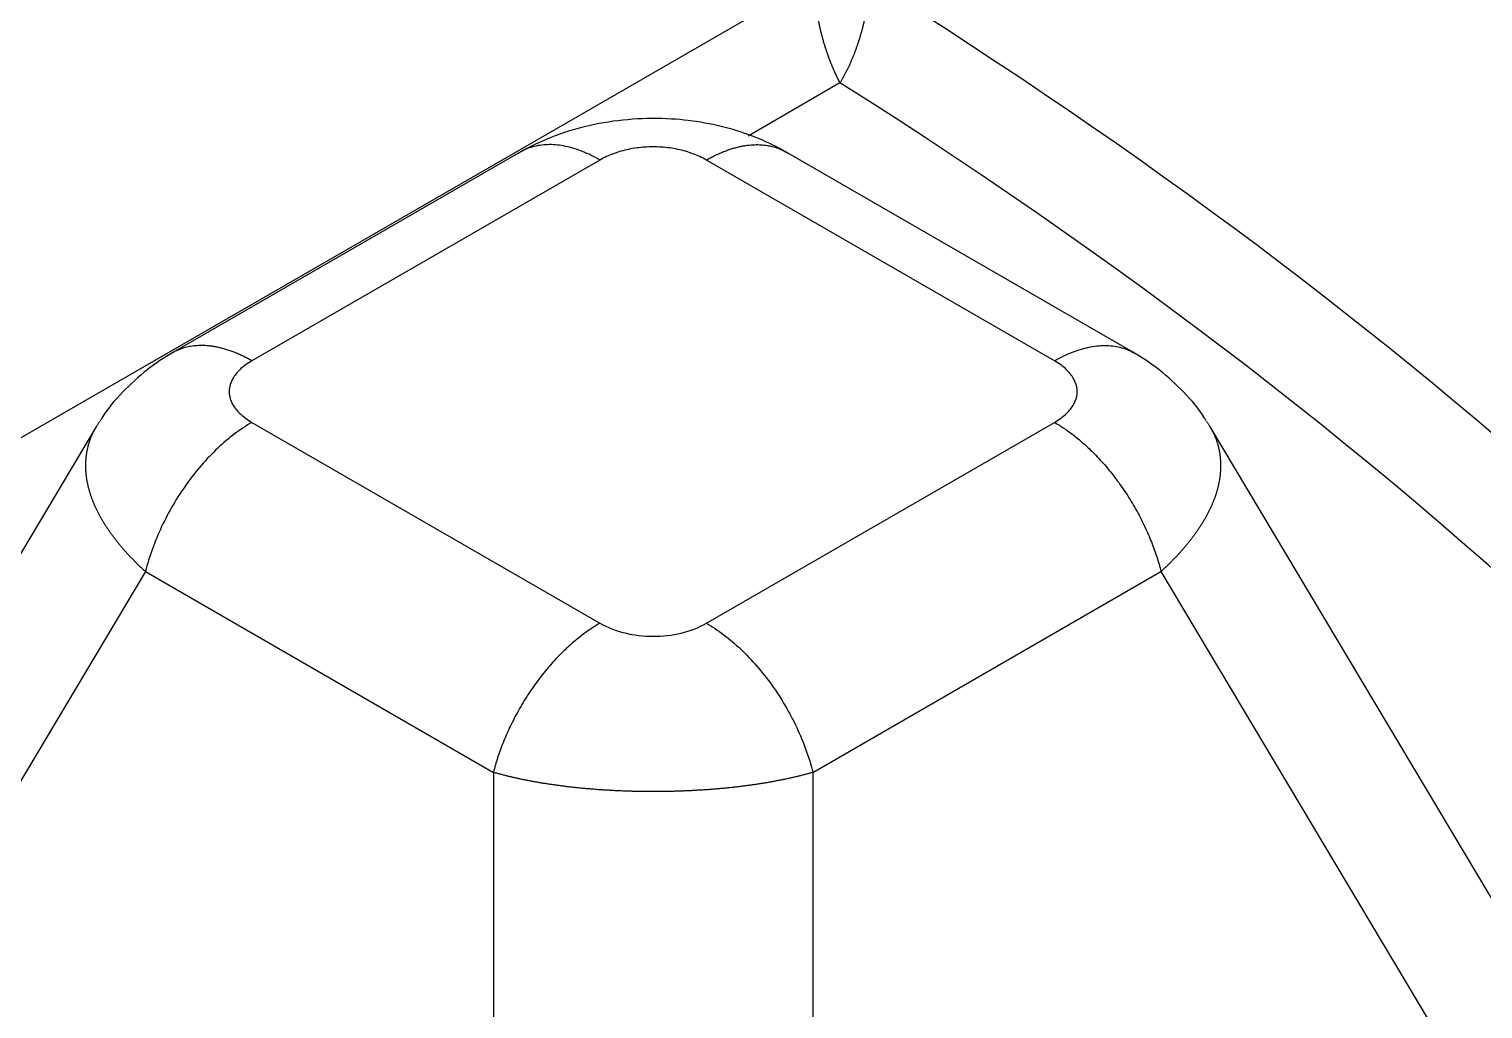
# Model space of a CAD drawing. Header units: millimetres. Extents: x -1286 to 291, y 5350 to 5880.
# Drawn here: x -713.02 to -694.67, y 5627.67 to 5640.04 of the extents above; entities that cross this region are included whole.
import ezdxf

# ---------------------------------------------------------------- set-up
doc = ezdxf.new("R2010")
doc.units = ezdxf.units.MM
doc.layers.add('粗实线层', color=7, linetype='Continuous', lineweight=35)

msp = doc.modelspace()

# ---------------------------------------------------------------- linework, layer by layer
at = {"layer": '粗实线层', "lineweight": 25}
for p, q in [((-753.658, 5611.481, 2078.952), (-703.118, 5640.661, 2078.952)), ((-703.943, 5638.698, 2078.952), (-702.783, 5639.368, 2078.952)), ((-706.747, 5638.531, 2078.952), (-711.28, 5635.914, 2078.952)), ((-705.812, 5638.391, 2078.952), (-710.204, 5635.855, 2078.952)), ((-700.076, 5635.855, 2078.952), (-704.468, 5638.391, 2078.952)), ((-699.001, 5635.914, 2078.952), (-703.534, 5638.531, 2078.952)), ((-710.204, 5635.079, 2078.952), (-705.812, 5632.544, 2078.952)), ((-704.468, 5632.544, 2078.952), (-700.076, 5635.079, 2078.952)), ((-712.164, 5635.033, 2078.952), (-716.407, 5627.918, 2078.952)), ((-693.872, 5627.917, 2078.952), (-698.117, 5635.033, 2078.952)), ((-711.548, 5633.197, 2078.952), (-715.611, 5626.384, 2078.952)), ((-711.548, 5633.197, 2078.952), (-707.156, 5630.661, 2078.952)), ((-703.125, 5630.661, 2078.952), (-698.732, 5633.197, 2078.952)), ((-698.732, 5633.197, 2078.952), (-694.669, 5626.384, 2078.952)), ((-707.156, 5630.661, 2078.952), (-707.156, 5621.502, 2078.952)), ((-703.125, 5630.661, 2078.952), (-703.124, 5621.502, 2078.952))]:
    msp.add_line(p, q, dxfattribs=at)
for centre, major_axis, start_param, end_param in [((-768.103, 5619.466, 2078.952), (101.531, 0), 5.605815, 8.437063), ((-768.103, 5617.393, 2078.952), (-100.022, 0), 3.458305, 5.293002), ((-768.103, 5617.004, 2078.952), (-99.521, 0), 2.999437, 4.219882), ((-763.839, 5617.004, 2078.952), (-86.224, 0), 2.357601, 3.925584), ((-763.839, 5616.564, 2078.952), (-85.581, 0), 3.253022, 3.911231), ((-763.839, 5607.835, 2078.952), (83.696, 0), 0.0297, 0.746583), ((-763.839, 5607.157, 2078.952), (82.706, 0), 6.202093, 7.023547)]:
    msp.add_ellipse(centre, major_axis=major_axis, ratio=0.57735, start_param=start_param, end_param=end_param, dxfattribs=at)
msp.add_ellipse((-763.839, 5617.004, 2078.952), major_axis=(-86.564, 0), ratio=0.57735, dxfattribs=at)
for points, knots in [([(-681.13, 5632.515, 2078.952), (-681.332, 5632.889, 2078.952), (-681.995, 5634.054, 2078.952), (-683.298, 5635.973, 2078.952), (-685.046, 5638.261, 2078.952), (-686.996, 5640.494, 2078.952), (-689.131, 5642.669, 2078.952), (-691.449, 5644.779, 2078.952), (-693.944, 5646.82, 2078.952), (-696.61, 5648.786, 2078.952), (-699.439, 5650.673, 2078.952), (-702.425, 5652.476, 2078.952), (-705.561, 5654.191, 2078.952), (-708.838, 5655.813, 2078.952), (-712.249, 5657.339, 2078.952), (-715.786, 5658.765, 2078.952), (-719.439, 5660.088, 2078.952), (-723.199, 5661.305, 2078.952), (-727.059, 5662.412, 2078.952), (-731.007, 5663.408, 2078.952), (-735.035, 5664.289, 2078.952), (-739.133, 5665.054, 2078.952), (-743.291, 5665.701, 2078.952), (-747.499, 5666.228, 2078.952), (-751.747, 5666.635, 2078.952), (-756.023, 5666.919, 2078.952), (-760.319, 5667.081, 2078.952), (-764.623, 5667.12, 2078.952), (-768.925, 5667.036, 2078.952), (-773.215, 5666.83, 2078.952), (-777.483, 5666.501, 2078.952), (-781.717, 5666.05, 2078.952), (-785.907, 5665.479, 2078.952), (-790.045, 5664.789, 2078.952), (-794.118, 5663.982, 2078.952), (-798.118, 5663.058, 2078.952), (-802.035, 5662.022, 2078.952), (-805.86, 5660.875, 2078.952), (-809.582, 5659.619, 2078.952), (-813.194, 5658.258, 2078.952), (-816.685, 5656.795, 2078.952), (-820.049, 5655.233, 2078.952), (-822.936, 5653.751, 2078.952), (-824.679, 5652.779, 2078.952), (-825.376, 5652.376, 2078.952)], [0, 0, 0, 0, 0.01138, 0.035611, 0.059864, 0.084135, 0.108421, 0.132719, 0.157024, 0.181336, 0.20565, 0.229966, 0.254282, 0.278597, 0.302911, 0.327222, 0.351532, 0.375839, 0.400144, 0.424446, 0.448747, 0.473047, 0.497345, 0.521641, 0.545937, 0.570232, 0.594526, 0.61882, 0.643114, 0.667408, 0.691703, 0.715998, 0.740295, 0.764592, 0.788891, 0.813192, 0.837495, 0.8618, 0.886107, 0.910417, 0.934729, 0.959044, 0.983362, 1, 1, 1, 1]), ([(-702.783, 5639.368, 2078.952), (-702.785, 5639.371, 2078.952), (-702.789, 5639.378, 2078.952), (-702.795, 5639.389, 2078.952), (-702.8, 5639.4, 2078.952), (-702.806, 5639.411, 2078.952), (-702.811, 5639.422, 2078.952), (-702.817, 5639.433, 2078.952), (-702.822, 5639.444, 2078.952), (-702.828, 5639.456, 2078.952), (-702.834, 5639.468, 2078.952), (-702.839, 5639.479, 2078.952), (-702.845, 5639.491, 2078.952), (-702.85, 5639.503, 2078.952), (-702.855, 5639.516, 2078.952), (-702.861, 5639.528, 2078.952), (-702.866, 5639.54, 2078.952), (-702.871, 5639.553, 2078.952), (-702.877, 5639.565, 2078.952), (-702.882, 5639.578, 2078.952), (-702.887, 5639.591, 2078.952), (-702.892, 5639.603, 2078.952), (-702.898, 5639.616, 2078.952), (-702.903, 5639.629, 2078.952), (-702.908, 5639.642, 2078.952), (-702.913, 5639.655, 2078.952), (-702.918, 5639.669, 2078.952), (-702.922, 5639.682, 2078.952), (-702.927, 5639.695, 2078.952), (-702.932, 5639.708, 2078.952), (-702.937, 5639.722, 2078.952), (-702.941, 5639.735, 2078.952), (-702.946, 5639.749, 2078.952), (-702.951, 5639.762, 2078.952), (-702.955, 5639.776, 2078.952), (-702.959, 5639.789, 2078.952), (-702.964, 5639.803, 2078.952), (-702.968, 5639.816, 2078.952), (-702.972, 5639.83, 2078.952), (-702.976, 5639.844, 2078.952), (-702.981, 5639.857, 2078.952), (-702.985, 5639.871, 2078.952), (-702.989, 5639.885, 2078.952), (-702.992, 5639.898, 2078.952), (-702.996, 5639.912, 2078.952), (-703, 5639.925, 2078.952), (-703.004, 5639.939, 2078.952), (-703.007, 5639.953, 2078.952), (-703.011, 5639.966, 2078.952), (-703.014, 5639.98, 2078.952), (-703.018, 5639.993, 2078.952), (-703.021, 5640.007, 2078.952), (-703.025, 5640.02, 2078.952), (-703.028, 5640.034, 2078.952), (-703.031, 5640.047, 2078.952), (-703.034, 5640.06, 2078.952), (-703.037, 5640.074, 2078.952), (-703.04, 5640.087, 2078.952), (-703.043, 5640.1, 2078.952), (-703.046, 5640.113, 2078.952), (-703.048, 5640.126, 2078.952), (-703.051, 5640.14, 2078.952), (-703.054, 5640.153, 2078.952), (-703.056, 5640.165, 2078.952), (-703.059, 5640.178, 2078.952), (-703.061, 5640.191, 2078.952), (-703.064, 5640.204, 2078.952), (-703.066, 5640.217, 2078.952), (-703.068, 5640.229, 2078.952), (-703.07, 5640.242, 2078.952), (-703.073, 5640.254, 2078.952), (-703.075, 5640.267, 2078.952), (-703.077, 5640.279, 2078.952), (-703.079, 5640.291, 2078.952), (-703.081, 5640.304, 2078.952), (-703.082, 5640.316, 2078.952), (-703.084, 5640.328, 2078.952), (-703.086, 5640.34, 2078.952), (-703.088, 5640.351, 2078.952), (-703.089, 5640.363, 2078.952), (-703.091, 5640.375, 2078.952), (-703.092, 5640.386, 2078.952), (-703.094, 5640.398, 2078.952), (-703.095, 5640.409, 2078.952), (-703.097, 5640.421, 2078.952), (-703.098, 5640.432, 2078.952), (-703.099, 5640.443, 2078.952), (-703.101, 5640.454, 2078.952), (-703.102, 5640.465, 2078.952), (-703.103, 5640.476, 2078.952), (-703.104, 5640.486, 2078.952), (-703.105, 5640.497, 2078.952), (-703.106, 5640.507, 2078.952), (-703.107, 5640.518, 2078.952), (-703.108, 5640.528, 2078.952), (-703.109, 5640.538, 2078.952), (-703.11, 5640.548, 2078.952), (-703.111, 5640.558, 2078.952), (-703.112, 5640.568, 2078.952), (-703.112, 5640.578, 2078.952), (-703.113, 5640.587, 2078.952), (-703.114, 5640.597, 2078.952), (-703.115, 5640.606, 2078.952), (-703.115, 5640.616, 2078.952), (-703.116, 5640.625, 2078.952), (-703.117, 5640.634, 2078.952), (-703.117, 5640.643, 2078.952), (-703.118, 5640.652, 2078.952), (-703.118, 5640.658, 2078.952), (-703.118, 5640.661, 2078.952)], [0, 0, 0, 0, 0.012512, 0.024961, 0.037348, 0.049673, 0.061936, 0.074137, 0.086276, 0.098353, 0.110368, 0.122322, 0.134213, 0.146043, 0.157811, 0.169517, 0.181162, 0.192746, 0.204268, 0.215728, 0.227127, 0.238465, 0.249741, 0.260956, 0.27211, 0.283203, 0.294235, 0.305206, 0.316116, 0.326966, 0.337754, 0.348482, 0.359149, 0.369755, 0.380301, 0.390787, 0.401212, 0.411577, 0.421882, 0.432126, 0.442311, 0.452435, 0.4625, 0.472504, 0.482449, 0.492335, 0.50216, 0.511927, 0.521633, 0.531281, 0.540869, 0.550398, 0.559869, 0.56928, 0.578632, 0.587926, 0.597161, 0.606337, 0.615455, 0.624515, 0.633516, 0.64246, 0.651345, 0.660173, 0.668942, 0.677654, 0.686309, 0.694906, 0.703447, 0.71193, 0.720356, 0.728725, 0.737037, 0.745293, 0.753493, 0.761636, 0.769723, 0.777754, 0.78573, 0.793649, 0.801514, 0.809323, 0.817077, 0.824776, 0.83242, 0.84001, 0.847545, 0.855026, 0.862453, 0.869826, 0.877146, 0.884412, 0.891626, 0.898786, 0.905893, 0.912948, 0.919951, 0.926902, 0.9338, 0.940648, 0.947444, 0.954189, 0.960883, 0.967527, 0.974121, 0.980665, 0.987159, 0.993604, 1, 1, 1, 1]), ([(-702.405, 5640.653, 2078.952), (-702.405, 5640.648, 2078.952), (-702.406, 5640.64, 2078.952), (-702.407, 5640.627, 2078.952), (-702.408, 5640.614, 2078.952), (-702.409, 5640.601, 2078.952), (-702.41, 5640.587, 2078.952), (-702.412, 5640.574, 2078.952), (-702.413, 5640.56, 2078.952), (-702.414, 5640.546, 2078.952), (-702.416, 5640.531, 2078.952), (-702.417, 5640.517, 2078.952), (-702.419, 5640.502, 2078.952), (-702.42, 5640.487, 2078.952), (-702.422, 5640.472, 2078.952), (-702.424, 5640.456, 2078.952), (-702.426, 5640.441, 2078.952), (-702.428, 5640.425, 2078.952), (-702.43, 5640.409, 2078.952), (-702.433, 5640.393, 2078.952), (-702.435, 5640.376, 2078.952), (-702.438, 5640.36, 2078.952), (-702.44, 5640.343, 2078.952), (-702.443, 5640.326, 2078.952), (-702.446, 5640.309, 2078.952), (-702.449, 5640.292, 2078.952), (-702.452, 5640.275, 2078.952), (-702.455, 5640.257, 2078.952), (-702.459, 5640.239, 2078.952), (-702.462, 5640.221, 2078.952), (-702.466, 5640.203, 2078.952), (-702.47, 5640.185, 2078.952), (-702.474, 5640.167, 2078.952), (-702.478, 5640.149, 2078.952), (-702.482, 5640.13, 2078.952), (-702.486, 5640.112, 2078.952), (-702.491, 5640.093, 2078.952), (-702.496, 5640.074, 2078.952), (-702.5, 5640.055, 2078.952), (-702.505, 5640.036, 2078.952), (-702.51, 5640.017, 2078.952), (-702.516, 5639.998, 2078.952), (-702.521, 5639.979, 2078.952), (-702.527, 5639.96, 2078.952), (-702.532, 5639.941, 2078.952), (-702.538, 5639.921, 2078.952), (-702.544, 5639.902, 2078.952), (-702.551, 5639.883, 2078.952), (-702.557, 5639.864, 2078.952), (-702.563, 5639.844, 2078.952), (-702.57, 5639.825, 2078.952), (-702.577, 5639.806, 2078.952), (-702.584, 5639.787, 2078.952), (-702.591, 5639.768, 2078.952), (-702.598, 5639.748, 2078.952), (-702.605, 5639.729, 2078.952), (-702.613, 5639.71, 2078.952), (-702.62, 5639.692, 2078.952), (-702.628, 5639.673, 2078.952), (-702.636, 5639.654, 2078.952), (-702.644, 5639.636, 2078.952), (-702.652, 5639.617, 2078.952), (-702.66, 5639.599, 2078.952), (-702.669, 5639.581, 2078.952), (-702.677, 5639.563, 2078.952), (-702.685, 5639.546, 2078.952), (-702.694, 5639.528, 2078.952), (-702.703, 5639.511, 2078.952), (-702.711, 5639.494, 2078.952), (-702.72, 5639.477, 2078.952), (-702.729, 5639.461, 2078.952), (-702.738, 5639.445, 2078.952), (-702.747, 5639.429, 2078.952), (-702.756, 5639.413, 2078.952), (-702.765, 5639.397, 2078.952), (-702.774, 5639.382, 2078.952), (-702.78, 5639.373, 2078.952), (-702.783, 5639.368, 2078.952)], [0, 0, 0, 0, 0.009193, 0.018484, 0.027875, 0.037366, 0.046959, 0.056653, 0.066451, 0.076352, 0.086357, 0.096467, 0.106682, 0.117005, 0.127434, 0.13797, 0.148615, 0.159369, 0.170232, 0.181205, 0.192288, 0.203483, 0.214788, 0.226206, 0.237736, 0.249379, 0.261135, 0.273005, 0.284989, 0.297088, 0.309301, 0.32163, 0.334074, 0.346634, 0.359311, 0.372104, 0.385015, 0.398042, 0.411188, 0.424451, 0.437832, 0.451331, 0.46495, 0.478687, 0.492543, 0.506519, 0.520615, 0.53483, 0.549166, 0.563621, 0.578198, 0.592895, 0.607712, 0.622651, 0.637711, 0.652893, 0.668196, 0.683621, 0.699168, 0.714837, 0.730628, 0.746541, 0.762577, 0.778735, 0.795016, 0.81142, 0.827947, 0.844597, 0.86137, 0.878266, 0.895286, 0.912429, 0.929696, 0.947086, 0.9646, 0.982238, 1, 1, 1, 1]), ([(-703.437, 5638.475, 2078.952), (-703.64, 5638.594, 2078.952), (-704.098, 5638.796, 2078.952), (-704.944, 5638.949, 2078.952), (-705.75, 5638.89, 2078.952), (-706.396, 5638.704, 2078.952), (-706.698, 5638.561, 2078.952), (-706.844, 5638.475, 2078.952)], [0, 0, 0, 0, 0.204046, 0.436748, 0.701689, 0.846889, 1, 1, 1, 1]), ([(-705.812, 5638.391, 2078.952), (-705.886, 5638.434, 2078.952), (-705.959, 5638.469, 2078.952), (-706.104, 5638.527, 2078.952), (-706.176, 5638.549, 2078.952), (-706.315, 5638.578, 2078.952), (-706.384, 5638.585, 2078.952), (-706.515, 5638.585, 2078.952), (-706.578, 5638.577, 2078.952), (-706.697, 5638.548, 2078.952), (-706.754, 5638.526, 2078.952), (-706.81, 5638.495, 2078.952), (-706.814, 5638.493, 2078.952), (-706.817, 5638.491, 2078.952)], [0, 0, 0, 0, 0.19719, 0.19719, 0.39438, 0.39438, 0.59157, 0.59157, 0.78876, 0.78876, 0.98595, 0.98595, 1, 1, 1, 1]), ([(-700.076, 5635.855, 2078.952), (-700.003, 5635.898, 2078.952), (-699.929, 5635.933, 2078.952), (-699.784, 5635.991, 2078.952), (-699.713, 5636.013, 2078.952), (-699.573, 5636.042, 2078.952), (-699.505, 5636.049, 2078.952), (-699.374, 5636.049, 2078.952), (-699.311, 5636.041, 2078.952), (-699.191, 5636.012, 2078.952), (-699.135, 5635.99, 2078.952), (-699.077, 5635.958, 2078.952), (-699.071, 5635.955, 2078.952), (-699.066, 5635.952, 2078.952)], [0, 0, 0, 0, 0.195838, 0.195838, 0.391677, 0.391677, 0.587515, 0.587515, 0.783354, 0.783354, 0.979192, 0.979192, 1, 1, 1, 1]), ([(-711.191, 5635.965, 2078.952), (-711.31, 5635.897, 2078.952), (-711.539, 5635.745, 2078.952), (-711.844, 5635.461, 2078.952), (-712.039, 5635.239, 2078.952), (-712.111, 5635.109, 2078.952), (-712.117, 5635.098, 2078.952)], [0, 0, 0, 0, 0.310329, 0.634006, 0.969092, 1, 1, 1, 1]), ([(-698.163, 5635.098, 2078.952), (-698.169, 5635.109, 2078.952), (-698.241, 5635.239, 2078.952), (-698.437, 5635.461, 2078.952), (-698.742, 5635.745, 2078.952), (-698.971, 5635.897, 2078.952), (-699.089, 5635.965, 2078.952)], [0, 0, 0, 0, 0.030831, 0.365963, 0.689677, 1, 1, 1, 1]), ([(-712.125, 5635.091, 2078.952), (-712.127, 5635.088, 2078.952), (-712.133, 5635.08, 2078.952), (-712.141, 5635.069, 2078.952), (-712.149, 5635.055, 2078.952), (-712.158, 5635.042, 2078.952), (-712.166, 5635.029, 2078.952), (-712.174, 5635.016, 2078.952), (-712.182, 5635.002, 2078.952), (-712.19, 5634.988, 2078.952), (-712.197, 5634.975, 2078.952), (-712.204, 5634.961, 2078.952), (-712.211, 5634.947, 2078.952), (-712.218, 5634.933, 2078.952), (-712.224, 5634.919, 2078.952), (-712.23, 5634.905, 2078.952), (-712.236, 5634.891, 2078.952), (-712.242, 5634.876, 2078.952), (-712.247, 5634.862, 2078.952), (-712.252, 5634.847, 2078.952), (-712.257, 5634.833, 2078.952), (-712.262, 5634.818, 2078.952), (-712.267, 5634.803, 2078.952), (-712.271, 5634.788, 2078.952), (-712.275, 5634.774, 2078.952), (-712.278, 5634.759, 2078.952), (-712.282, 5634.743, 2078.952), (-712.285, 5634.728, 2078.952), (-712.288, 5634.713, 2078.952), (-712.291, 5634.698, 2078.952), (-712.293, 5634.682, 2078.952), (-712.296, 5634.667, 2078.952), (-712.298, 5634.652, 2078.952), (-712.299, 5634.636, 2078.952), (-712.301, 5634.62, 2078.952), (-712.302, 5634.605, 2078.952), (-712.303, 5634.589, 2078.952), (-712.304, 5634.573, 2078.952), (-712.304, 5634.557, 2078.952), (-712.305, 5634.541, 2078.952), (-712.305, 5634.526, 2078.952), (-712.304, 5634.51, 2078.952), (-712.304, 5634.493, 2078.952), (-712.303, 5634.477, 2078.952), (-712.302, 5634.461, 2078.952), (-712.301, 5634.445, 2078.952), (-712.299, 5634.429, 2078.952), (-712.298, 5634.412, 2078.952), (-712.296, 5634.396, 2078.952), (-712.293, 5634.38, 2078.952), (-712.291, 5634.363, 2078.952), (-712.288, 5634.347, 2078.952), (-712.285, 5634.33, 2078.952), (-712.282, 5634.314, 2078.952), (-712.278, 5634.297, 2078.952), (-712.275, 5634.281, 2078.952), (-712.271, 5634.264, 2078.952), (-712.266, 5634.248, 2078.952), (-712.262, 5634.231, 2078.952), (-712.257, 5634.214, 2078.952), (-712.252, 5634.197, 2078.952), (-712.247, 5634.181, 2078.952), (-712.242, 5634.164, 2078.952), (-712.236, 5634.147, 2078.952), (-712.23, 5634.13, 2078.952), (-712.224, 5634.114, 2078.952), (-712.217, 5634.097, 2078.952), (-712.211, 5634.08, 2078.952), (-712.204, 5634.063, 2078.952), (-712.197, 5634.046, 2078.952), (-712.19, 5634.029, 2078.952), (-712.182, 5634.012, 2078.952), (-712.174, 5633.995, 2078.952), (-712.166, 5633.979, 2078.952), (-712.158, 5633.962, 2078.952), (-712.149, 5633.945, 2078.952), (-712.141, 5633.928, 2078.952), (-712.132, 5633.911, 2078.952), (-712.122, 5633.894, 2078.952), (-712.113, 5633.877, 2078.952), (-712.103, 5633.86, 2078.952), (-712.094, 5633.843, 2078.952), (-712.083, 5633.826, 2078.952), (-712.073, 5633.809, 2078.952), (-712.063, 5633.793, 2078.952), (-712.052, 5633.776, 2078.952), (-712.041, 5633.759, 2078.952), (-712.03, 5633.742, 2078.952), (-712.018, 5633.725, 2078.952), (-712.007, 5633.708, 2078.952), (-711.995, 5633.691, 2078.952), (-711.983, 5633.674, 2078.952), (-711.971, 5633.658, 2078.952), (-711.958, 5633.641, 2078.952), (-711.946, 5633.624, 2078.952), (-711.933, 5633.607, 2078.952), (-711.92, 5633.591, 2078.952), (-711.906, 5633.574, 2078.952), (-711.893, 5633.557, 2078.952), (-711.879, 5633.54, 2078.952), (-711.865, 5633.524, 2078.952), (-711.851, 5633.507, 2078.952), (-711.837, 5633.49, 2078.952), (-711.822, 5633.474, 2078.952), (-711.808, 5633.457, 2078.952), (-711.793, 5633.441, 2078.952), (-711.778, 5633.424, 2078.952), (-711.763, 5633.408, 2078.952), (-711.747, 5633.391, 2078.952), (-711.732, 5633.375, 2078.952), (-711.716, 5633.359, 2078.952), (-711.7, 5633.342, 2078.952), (-711.684, 5633.326, 2078.952), (-711.667, 5633.31, 2078.952), (-711.651, 5633.293, 2078.952), (-711.634, 5633.277, 2078.952), (-711.617, 5633.261, 2078.952), (-711.6, 5633.245, 2078.952), (-711.583, 5633.229, 2078.952), (-711.566, 5633.213, 2078.952), (-711.554, 5633.202, 2078.952), (-711.548, 5633.197, 2078.952)], [0, 0, 0, 0, 0.005999, 0.014421, 0.022846, 0.031272, 0.039701, 0.04813, 0.056562, 0.064995, 0.073429, 0.081865, 0.090302, 0.09874, 0.107179, 0.11562, 0.124061, 0.132503, 0.140947, 0.149391, 0.157836, 0.166282, 0.174729, 0.183177, 0.191626, 0.200076, 0.208526, 0.216978, 0.225431, 0.233884, 0.242338, 0.250793, 0.259249, 0.267705, 0.276161, 0.284618, 0.293075, 0.301533, 0.30999, 0.318448, 0.326905, 0.335363, 0.34382, 0.352277, 0.360734, 0.36919, 0.377646, 0.386101, 0.394555, 0.403009, 0.411462, 0.419914, 0.428366, 0.436816, 0.445266, 0.453715, 0.462163, 0.470611, 0.479057, 0.487503, 0.495948, 0.504391, 0.512834, 0.521276, 0.529717, 0.538157, 0.546595, 0.555032, 0.563468, 0.571902, 0.580335, 0.588766, 0.597195, 0.605622, 0.614048, 0.622471, 0.630892, 0.639311, 0.647728, 0.656143, 0.664555, 0.672966, 0.681376, 0.689784, 0.69819, 0.706595, 0.714999, 0.723401, 0.731803, 0.740203, 0.748602, 0.756999, 0.765396, 0.773791, 0.782186, 0.790579, 0.798971, 0.807362, 0.815751, 0.824139, 0.832526, 0.840911, 0.849295, 0.857678, 0.866059, 0.874439, 0.882817, 0.891195, 0.899571, 0.907946, 0.91632, 0.924693, 0.933065, 0.941436, 0.949806, 0.958175, 0.966542, 0.974909, 0.983274, 0.991638, 1, 1, 1, 1]), ([(-710.204, 5635.079, 2078.952), (-710.278, 5635.037, 2078.952), (-710.351, 5634.988, 2078.952), (-710.496, 5634.878, 2078.952), (-710.568, 5634.817, 2078.952), (-710.708, 5634.685, 2078.952), (-710.776, 5634.614, 2078.952), (-710.907, 5634.462, 2078.952), (-710.97, 5634.382, 2078.952), (-711.089, 5634.214, 2078.952), (-711.146, 5634.127, 2078.952), (-711.251, 5633.948, 2078.952), (-711.299, 5633.856, 2078.952), (-711.387, 5633.67, 2078.952), (-711.426, 5633.575, 2078.952), (-711.495, 5633.386, 2078.952), (-711.524, 5633.291, 2078.952), (-711.548, 5633.197, 2078.952)], [0, 0, 0, 0, 0.125, 0.125, 0.25, 0.25, 0.375, 0.375, 0.5, 0.5, 0.625, 0.625, 0.75, 0.75, 0.875, 0.875, 1, 1, 1, 1]), ([(-698.732, 5633.197, 2078.952), (-698.726, 5633.202, 2078.952), (-698.715, 5633.213, 2078.952), (-698.697, 5633.229, 2078.952), (-698.68, 5633.245, 2078.952), (-698.663, 5633.261, 2078.952), (-698.646, 5633.277, 2078.952), (-698.63, 5633.293, 2078.952), (-698.613, 5633.31, 2078.952), (-698.597, 5633.326, 2078.952), (-698.581, 5633.342, 2078.952), (-698.565, 5633.359, 2078.952), (-698.549, 5633.375, 2078.952), (-698.533, 5633.391, 2078.952), (-698.518, 5633.408, 2078.952), (-698.503, 5633.424, 2078.952), (-698.487, 5633.441, 2078.952), (-698.473, 5633.457, 2078.952), (-698.458, 5633.474, 2078.952), (-698.443, 5633.491, 2078.952), (-698.429, 5633.507, 2078.952), (-698.415, 5633.524, 2078.952), (-698.401, 5633.541, 2078.952), (-698.388, 5633.557, 2078.952), (-698.374, 5633.574, 2078.952), (-698.361, 5633.591, 2078.952), (-698.348, 5633.607, 2078.952), (-698.335, 5633.624, 2078.952), (-698.322, 5633.641, 2078.952), (-698.31, 5633.658, 2078.952), (-698.298, 5633.675, 2078.952), (-698.286, 5633.691, 2078.952), (-698.274, 5633.708, 2078.952), (-698.262, 5633.725, 2078.952), (-698.251, 5633.742, 2078.952), (-698.24, 5633.759, 2078.952), (-698.229, 5633.776, 2078.952), (-698.218, 5633.793, 2078.952), (-698.207, 5633.81, 2078.952), (-698.197, 5633.826, 2078.952), (-698.187, 5633.843, 2078.952), (-698.177, 5633.86, 2078.952), (-698.167, 5633.877, 2078.952), (-698.158, 5633.894, 2078.952), (-698.149, 5633.911, 2078.952), (-698.14, 5633.928, 2078.952), (-698.131, 5633.945, 2078.952), (-698.123, 5633.962, 2078.952), (-698.114, 5633.979, 2078.952), (-698.106, 5633.996, 2078.952), (-698.099, 5634.013, 2078.952), (-698.091, 5634.03, 2078.952), (-698.084, 5634.046, 2078.952), (-698.076, 5634.063, 2078.952), (-698.07, 5634.08, 2078.952), (-698.063, 5634.097, 2078.952), (-698.057, 5634.114, 2078.952), (-698.05, 5634.131, 2078.952), (-698.044, 5634.147, 2078.952), (-698.039, 5634.164, 2078.952), (-698.033, 5634.181, 2078.952), (-698.028, 5634.198, 2078.952), (-698.023, 5634.214, 2078.952), (-698.018, 5634.231, 2078.952), (-698.014, 5634.248, 2078.952), (-698.01, 5634.264, 2078.952), (-698.006, 5634.281, 2078.952), (-698.002, 5634.298, 2078.952), (-697.999, 5634.314, 2078.952), (-697.995, 5634.331, 2078.952), (-697.992, 5634.347, 2078.952), (-697.99, 5634.364, 2078.952), (-697.987, 5634.38, 2078.952), (-697.985, 5634.396, 2078.952), (-697.983, 5634.413, 2078.952), (-697.981, 5634.429, 2078.952), (-697.98, 5634.445, 2078.952), (-697.978, 5634.462, 2078.952), (-697.977, 5634.478, 2078.952), (-697.977, 5634.494, 2078.952), (-697.976, 5634.51, 2078.952), (-697.976, 5634.526, 2078.952), (-697.976, 5634.542, 2078.952), (-697.976, 5634.558, 2078.952), (-697.977, 5634.574, 2078.952), (-697.977, 5634.589, 2078.952), (-697.978, 5634.605, 2078.952), (-697.98, 5634.621, 2078.952), (-697.981, 5634.636, 2078.952), (-697.983, 5634.652, 2078.952), (-697.985, 5634.667, 2078.952), (-697.987, 5634.683, 2078.952), (-697.99, 5634.698, 2078.952), (-697.992, 5634.713, 2078.952), (-697.995, 5634.729, 2078.952), (-697.999, 5634.744, 2078.952), (-698.002, 5634.759, 2078.952), (-698.006, 5634.774, 2078.952), (-698.01, 5634.789, 2078.952), (-698.014, 5634.804, 2078.952), (-698.019, 5634.818, 2078.952), (-698.023, 5634.833, 2078.952), (-698.028, 5634.848, 2078.952), (-698.033, 5634.862, 2078.952), (-698.039, 5634.877, 2078.952), (-698.045, 5634.891, 2078.952), (-698.051, 5634.905, 2078.952), (-698.057, 5634.919, 2078.952), (-698.063, 5634.933, 2078.952), (-698.07, 5634.947, 2078.952), (-698.077, 5634.961, 2078.952), (-698.084, 5634.975, 2078.952), (-698.091, 5634.989, 2078.952), (-698.099, 5635.002, 2078.952), (-698.106, 5635.016, 2078.952), (-698.114, 5635.029, 2078.952), (-698.123, 5635.043, 2078.952), (-698.131, 5635.056, 2078.952), (-698.14, 5635.069, 2078.952), (-698.148, 5635.08, 2078.952), (-698.153, 5635.088, 2078.952), (-698.155, 5635.091, 2078.952)], [0, 0, 0, 0, 0.008369, 0.016738, 0.025109, 0.03348, 0.041852, 0.050226, 0.0586, 0.066975, 0.075351, 0.083727, 0.092105, 0.100484, 0.108863, 0.117244, 0.125626, 0.13401, 0.142395, 0.150781, 0.159168, 0.167556, 0.175946, 0.184336, 0.192728, 0.201121, 0.209515, 0.217909, 0.226305, 0.234702, 0.2431, 0.251499, 0.259899, 0.268301, 0.276703, 0.285107, 0.293513, 0.301919, 0.310328, 0.318738, 0.32715, 0.335564, 0.34398, 0.352399, 0.360819, 0.369242, 0.377667, 0.386093, 0.394522, 0.402952, 0.411384, 0.419817, 0.428251, 0.436687, 0.445124, 0.453563, 0.462002, 0.470443, 0.478884, 0.487327, 0.49577, 0.504215, 0.51266, 0.521106, 0.529553, 0.538001, 0.54645, 0.5549, 0.563351, 0.571803, 0.580256, 0.588709, 0.597164, 0.605619, 0.614075, 0.622531, 0.630988, 0.639445, 0.647902, 0.65636, 0.664817, 0.673275, 0.681733, 0.69019, 0.698648, 0.707105, 0.715562, 0.724018, 0.732474, 0.740929, 0.749384, 0.757838, 0.766291, 0.774744, 0.783195, 0.791646, 0.800096, 0.808545, 0.816993, 0.825441, 0.833888, 0.842333, 0.850778, 0.859222, 0.867665, 0.876107, 0.884548, 0.892988, 0.901427, 0.909864, 0.9183, 0.926734, 0.935167, 0.943598, 0.952028, 0.960455, 0.968881, 0.977304, 0.985726, 0.994145, 1, 1, 1, 1]), ([(-704.468, 5632.544, 2078.952), (-704.395, 5632.501, 2078.952), (-704.322, 5632.452, 2078.952), (-704.177, 5632.342, 2078.952), (-704.105, 5632.282, 2078.952), (-703.965, 5632.149, 2078.952), (-703.897, 5632.078, 2078.952), (-703.766, 5631.926, 2078.952), (-703.703, 5631.846, 2078.952), (-703.583, 5631.678, 2078.952), (-703.527, 5631.591, 2078.952), (-703.422, 5631.412, 2078.952), (-703.373, 5631.32, 2078.952), (-703.286, 5631.134, 2078.952), (-703.246, 5631.039, 2078.952), (-703.178, 5630.85, 2078.952), (-703.148, 5630.755, 2078.952), (-703.125, 5630.661, 2078.952)], [0, 0, 0, 0, 0.125, 0.125, 0.25, 0.25, 0.375, 0.375, 0.5, 0.5, 0.625, 0.625, 0.75, 0.75, 0.875, 0.875, 1, 1, 1, 1]), ([(-703.125, 5630.661, 2078.952), (-703.131, 5630.659, 2078.952), (-703.145, 5630.655, 2078.952), (-703.166, 5630.649, 2078.952), (-703.186, 5630.643, 2078.952), (-703.207, 5630.638, 2078.952), (-703.229, 5630.632, 2078.952), (-703.25, 5630.627, 2078.952), (-703.271, 5630.621, 2078.952), (-703.293, 5630.616, 2078.952), (-703.315, 5630.61, 2078.952), (-703.337, 5630.605, 2078.952), (-703.359, 5630.6, 2078.952), (-703.381, 5630.595, 2078.952), (-703.403, 5630.59, 2078.952), (-703.426, 5630.585, 2078.952), (-703.448, 5630.58, 2078.952), (-703.471, 5630.575, 2078.952), (-703.494, 5630.57, 2078.952), (-703.517, 5630.566, 2078.952), (-703.54, 5630.561, 2078.952), (-703.564, 5630.556, 2078.952), (-703.587, 5630.552, 2078.952), (-703.611, 5630.547, 2078.952), (-703.635, 5630.543, 2078.952), (-703.658, 5630.539, 2078.952), (-703.682, 5630.535, 2078.952), (-703.706, 5630.53, 2078.952), (-703.731, 5630.526, 2078.952), (-703.755, 5630.522, 2078.952), (-703.779, 5630.518, 2078.952), (-703.804, 5630.515, 2078.952), (-703.829, 5630.511, 2078.952), (-703.853, 5630.507, 2078.952), (-703.878, 5630.503, 2078.952), (-703.903, 5630.5, 2078.952), (-703.928, 5630.496, 2078.952), (-703.953, 5630.493, 2078.952), (-703.979, 5630.49, 2078.952), (-704.004, 5630.486, 2078.952), (-704.03, 5630.483, 2078.952), (-704.055, 5630.48, 2078.952), (-704.081, 5630.477, 2078.952), (-704.106, 5630.474, 2078.952), (-704.132, 5630.471, 2078.952), (-704.158, 5630.468, 2078.952), (-704.184, 5630.466, 2078.952), (-704.21, 5630.463, 2078.952), (-704.236, 5630.46, 2078.952), (-704.263, 5630.458, 2078.952), (-704.289, 5630.455, 2078.952), (-704.315, 5630.453, 2078.952), (-704.342, 5630.451, 2078.952), (-704.368, 5630.449, 2078.952), (-704.395, 5630.446, 2078.952), (-704.421, 5630.444, 2078.952), (-704.448, 5630.442, 2078.952), (-704.475, 5630.44, 2078.952), (-704.501, 5630.439, 2078.952), (-704.528, 5630.437, 2078.952), (-704.555, 5630.435, 2078.952), (-704.582, 5630.434, 2078.952), (-704.609, 5630.432, 2078.952), (-704.636, 5630.431, 2078.952), (-704.663, 5630.429, 2078.952), (-704.69, 5630.428, 2078.952), (-704.717, 5630.427, 2078.952), (-704.745, 5630.426, 2078.952), (-704.772, 5630.424, 2078.952), (-704.799, 5630.423, 2078.952), (-704.826, 5630.423, 2078.952), (-704.854, 5630.422, 2078.952), (-704.881, 5630.421, 2078.952), (-704.908, 5630.42, 2078.952), (-704.936, 5630.42, 2078.952), (-704.963, 5630.419, 2078.952), (-704.99, 5630.419, 2078.952), (-705.018, 5630.418, 2078.952), (-705.045, 5630.418, 2078.952), (-705.073, 5630.418, 2078.952), (-705.1, 5630.418, 2078.952), (-705.127, 5630.417, 2078.952), (-705.155, 5630.417, 2078.952), (-705.182, 5630.418, 2078.952), (-705.21, 5630.418, 2078.952), (-705.237, 5630.418, 2078.952), (-705.265, 5630.418, 2078.952), (-705.292, 5630.419, 2078.952), (-705.319, 5630.419, 2078.952), (-705.347, 5630.42, 2078.952), (-705.374, 5630.42, 2078.952), (-705.401, 5630.421, 2078.952), (-705.429, 5630.422, 2078.952), (-705.456, 5630.423, 2078.952), (-705.483, 5630.423, 2078.952), (-705.511, 5630.424, 2078.952), (-705.538, 5630.426, 2078.952), (-705.565, 5630.427, 2078.952), (-705.592, 5630.428, 2078.952), (-705.619, 5630.429, 2078.952), (-705.646, 5630.431, 2078.952), (-705.673, 5630.432, 2078.952), (-705.7, 5630.434, 2078.952), (-705.727, 5630.435, 2078.952), (-705.754, 5630.437, 2078.952), (-705.781, 5630.439, 2078.952), (-705.808, 5630.441, 2078.952), (-705.834, 5630.442, 2078.952), (-705.861, 5630.444, 2078.952), (-705.887, 5630.447, 2078.952), (-705.914, 5630.449, 2078.952), (-705.94, 5630.451, 2078.952), (-705.967, 5630.453, 2078.952), (-705.993, 5630.456, 2078.952), (-706.019, 5630.458, 2078.952), (-706.046, 5630.46, 2078.952), (-706.072, 5630.463, 2078.952), (-706.098, 5630.466, 2078.952), (-706.124, 5630.468, 2078.952), (-706.15, 5630.471, 2078.952), (-706.175, 5630.474, 2078.952), (-706.201, 5630.477, 2078.952), (-706.227, 5630.48, 2078.952), (-706.252, 5630.483, 2078.952), (-706.278, 5630.487, 2078.952), (-706.303, 5630.49, 2078.952), (-706.328, 5630.493, 2078.952), (-706.353, 5630.497, 2078.952), (-706.379, 5630.5, 2078.952), (-706.403, 5630.504, 2078.952), (-706.428, 5630.507, 2078.952), (-706.453, 5630.511, 2078.952), (-706.478, 5630.515, 2078.952), (-706.502, 5630.519, 2078.952), (-706.527, 5630.522, 2078.952), (-706.551, 5630.526, 2078.952), (-706.575, 5630.53, 2078.952), (-706.599, 5630.535, 2078.952), (-706.623, 5630.539, 2078.952), (-706.647, 5630.543, 2078.952), (-706.671, 5630.547, 2078.952), (-706.694, 5630.552, 2078.952), (-706.717, 5630.556, 2078.952), (-706.741, 5630.561, 2078.952), (-706.764, 5630.566, 2078.952), (-706.787, 5630.57, 2078.952), (-706.81, 5630.575, 2078.952), (-706.833, 5630.58, 2078.952), (-706.855, 5630.585, 2078.952), (-706.878, 5630.59, 2078.952), (-706.9, 5630.595, 2078.952), (-706.922, 5630.6, 2078.952), (-706.944, 5630.605, 2078.952), (-706.966, 5630.61, 2078.952), (-706.988, 5630.616, 2078.952), (-707.009, 5630.621, 2078.952), (-707.031, 5630.627, 2078.952), (-707.052, 5630.632, 2078.952), (-707.073, 5630.638, 2078.952), (-707.094, 5630.643, 2078.952), (-707.115, 5630.649, 2078.952), (-707.136, 5630.655, 2078.952), (-707.149, 5630.659, 2078.952), (-707.156, 5630.661, 2078.952)], [0, 0, 0, 0, 0.00624, 0.012479, 0.018718, 0.024955, 0.031191, 0.037427, 0.043662, 0.049895, 0.056128, 0.06236, 0.068591, 0.074821, 0.081051, 0.087279, 0.093507, 0.099734, 0.10596, 0.112186, 0.11841, 0.124634, 0.130858, 0.13708, 0.143302, 0.149523, 0.155743, 0.161962, 0.168181, 0.1744, 0.180617, 0.186834, 0.19305, 0.199266, 0.205481, 0.211696, 0.217909, 0.224123, 0.230336, 0.236548, 0.242759, 0.24897, 0.255181, 0.261391, 0.267601, 0.27381, 0.280018, 0.286227, 0.292434, 0.298641, 0.304848, 0.311055, 0.317261, 0.323466, 0.329671, 0.335876, 0.342081, 0.348285, 0.354489, 0.360692, 0.366895, 0.373098, 0.379301, 0.385503, 0.391705, 0.397906, 0.404108, 0.410309, 0.41651, 0.422711, 0.428911, 0.435112, 0.441312, 0.447512, 0.453712, 0.459911, 0.466111, 0.47231, 0.47851, 0.484709, 0.490908, 0.497107, 0.503306, 0.509505, 0.515704, 0.521903, 0.528102, 0.5343, 0.540499, 0.546698, 0.552897, 0.559096, 0.565295, 0.571494, 0.577693, 0.583892, 0.590091, 0.59629, 0.60249, 0.608689, 0.614889, 0.621089, 0.627289, 0.633489, 0.639689, 0.645889, 0.65209, 0.658291, 0.664492, 0.670694, 0.676895, 0.683097, 0.689299, 0.695502, 0.701704, 0.707907, 0.714111, 0.720314, 0.726518, 0.732723, 0.738928, 0.745133, 0.751338, 0.757544, 0.76375, 0.769957, 0.776164, 0.782372, 0.78858, 0.794788, 0.800997, 0.807206, 0.813416, 0.819627, 0.825838, 0.832049, 0.838261, 0.844474, 0.850687, 0.856901, 0.863115, 0.86933, 0.875545, 0.881761, 0.887978, 0.894195, 0.900414, 0.906632, 0.912852, 0.919072, 0.925292, 0.931514, 0.937736, 0.943959, 0.950183, 0.956407, 0.962632, 0.968858, 0.975085, 0.981312, 0.987541, 0.99377, 1, 1, 1, 1])]:
    msp.add_open_spline(points, degree=3, knots=knots, dxfattribs=at)
for points in [[(-704.468, 5638.391, 2078.952), (-704.521, 5638.422, 2078.952), (-704.635, 5638.474, 2078.952), (-704.828, 5638.53, 2078.952), (-705.035, 5638.558, 2078.952), (-705.246, 5638.558, 2078.952), (-705.452, 5638.53, 2078.952), (-705.646, 5638.474, 2078.952), (-705.759, 5638.422, 2078.952), (-705.812, 5638.391, 2078.952)], [(-710.204, 5635.855, 2078.952), (-710.257, 5635.825, 2078.952), (-710.349, 5635.759, 2078.952), (-710.444, 5635.648, 2078.952), (-710.493, 5635.528, 2078.952), (-710.493, 5635.406, 2078.952), (-710.444, 5635.287, 2078.952), (-710.348, 5635.175, 2078.952), (-710.257, 5635.11, 2078.952), (-710.204, 5635.079, 2078.952)], [(-700.076, 5635.079, 2078.952), (-700.023, 5635.11, 2078.952), (-699.932, 5635.175, 2078.952), (-699.836, 5635.287, 2078.952), (-699.788, 5635.406, 2078.952), (-699.788, 5635.528, 2078.952), (-699.836, 5635.648, 2078.952), (-699.932, 5635.759, 2078.952), (-700.023, 5635.825, 2078.952), (-700.076, 5635.855, 2078.952)], [(-705.812, 5632.544, 2078.952), (-705.715, 5632.488, 2078.952), (-705.504, 5632.407, 2078.952), (-705.142, 5632.364, 2078.952), (-704.781, 5632.406, 2078.952), (-704.566, 5632.487, 2078.952), (-704.468, 5632.544, 2078.952)]]:
    msp.add_open_spline(points, degree=3, dxfattribs=at)
for points, weights in [([(-704.468, 5638.391, 2078.952), (-704.092, 5638.608, 2078.952), (-703.738, 5638.649, 2078.952), (-703.463, 5638.491, 2078.952)], [1.10246344043, 1.0164084024, 0.984559061101, 1.00691541652]), ([(-710.204, 5635.855, 2078.952), (-710.583, 5636.074, 2078.952), (-710.94, 5636.114, 2078.952), (-711.215, 5635.952, 2078.952)], [1.10246344043, 1.01583209582, 0.984134905074, 1.00737186818]), ([(-700.076, 5635.079, 2078.952), (-699.448, 5634.717, 2078.952), (-698.937, 5634.001, 2078.952), (-698.732, 5633.197, 2078.952)], [1.10246344043, 0.965844453474, 0.965845519864, 1.1024666396]), ([(-705.812, 5632.544, 2078.952), (-706.44, 5632.181, 2078.952), (-706.952, 5631.465, 2078.952), (-707.156, 5630.661, 2078.952)], [1.10246344043, 0.965844453474, 0.965845519864, 1.1024666396])]:
    msp.add_rational_spline(points, weights, degree=3, dxfattribs=at)

doc.saveas('drawing.dxf')
